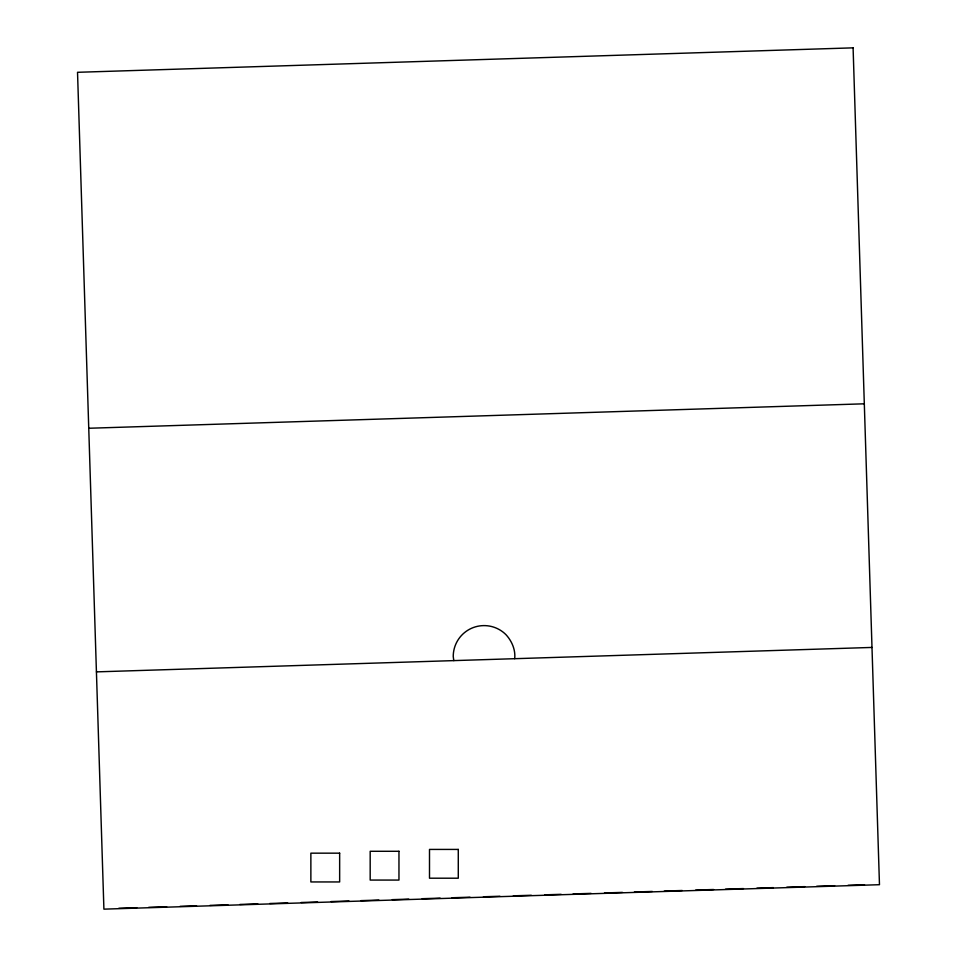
<?xml version="1.0" encoding="UTF-8"?>
<svg xmlns="http://www.w3.org/2000/svg" width="957" height="957" viewBox="0 0 957 957"><rect width="100%" height="100%" fill="white"/><g stroke="black" fill="none" stroke-linecap="round" stroke-linejoin="round"><path stroke-width="1.44" d="M514.687 658.691C515.679 649.875 511.863 641.07 505.942 634.647A30.875 30.875 0 0 0 453.235 656.478L453.785 660.617M88.75 428.257L864.315 403.806M96.43 671.874L871.994 647.434M118.835 908.265L136.767 907.691M148.718 907.32L166.65 906.758M180.107 906.327L196.544 905.812M209.99 905.382L227.922 904.82M239.884 904.449L257.816 903.875M269.766 903.504L287.698 902.941M301.144 902.511L317.58 901.996M331.038 901.566L348.97 901.004M360.921 900.633L378.852 900.058M392.298 899.64L408.735 899.125M422.193 898.695L440.124 898.133M452.075 897.75L470.007 897.188M483.452 896.769L499.901 896.242M513.347 895.824L531.279 895.262M544.724 894.831L561.161 894.317M573.123 893.934L591.055 893.371M604.501 892.953L622.433 892.391M634.383 892.008L652.315 891.446M664.278 891.063L682.209 890.5M695.655 890.082L713.587 889.508M725.538 889.137L743.469 888.574M756.927 888.144L773.364 887.629M786.81 887.199L804.741 886.637M816.692 886.266L834.636 885.692M848.081 885.273L864.518 884.758M853.094 47.85L77.529 72.301L103.906 909.15L879.471 884.699L853.094 47.85M458.283 849.421L429.502 849.421L429.502 878.203L458.283 878.203L458.283 849.421M398.961 851.287L370.18 851.287L370.18 880.069L398.961 880.069L398.961 851.287M339.651 853.166L310.869 853.166L310.869 881.947L339.651 881.947L339.651 853.166"/></g></svg>
